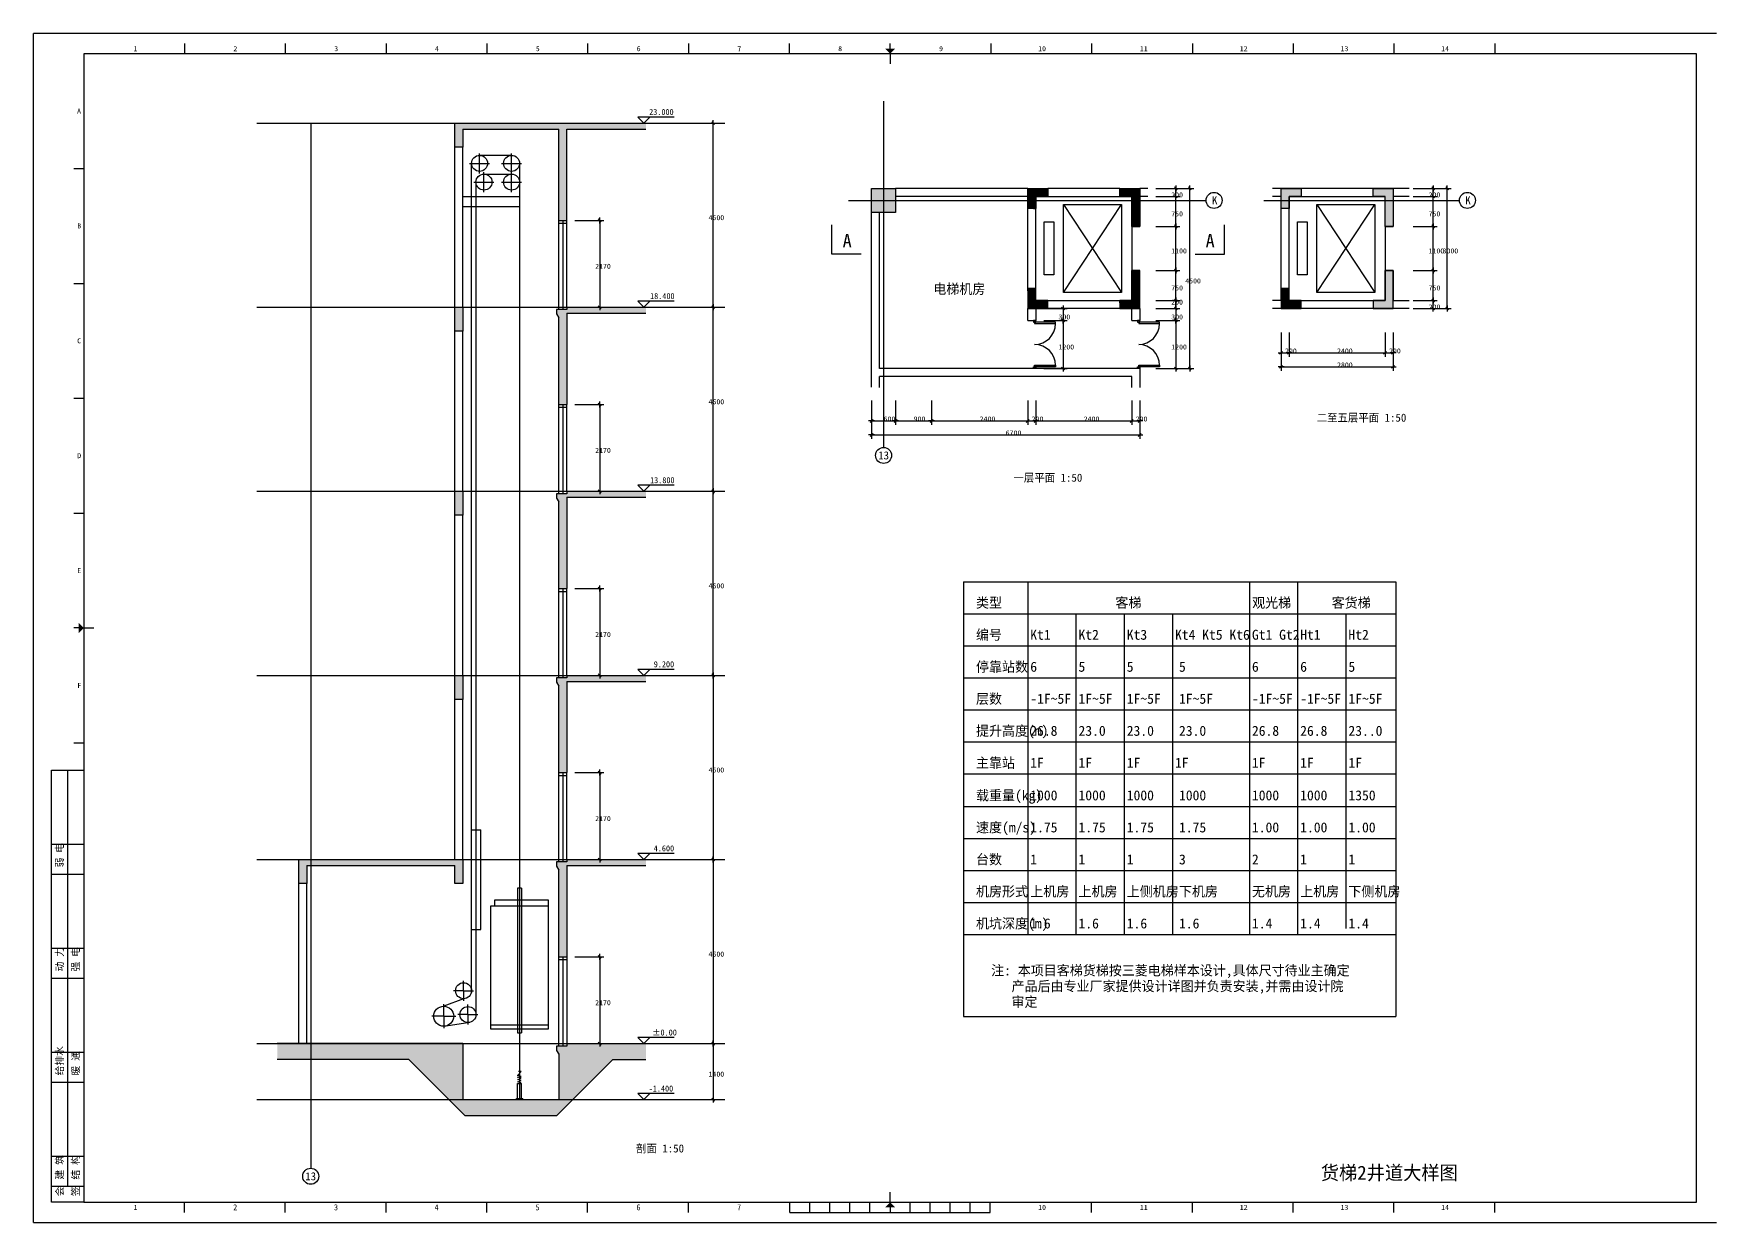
# Model space of a CAD drawing. Header units: metres. Extents: x -9708 to 96928, y -33454 to 8596.
# Drawn here: x 54878 to 96928, y -26790 to 2910 of the extents above; entities that cross this region are included whole.
import ezdxf

# ---------------------------------------------------------------- set-up
doc = ezdxf.new("R2010")
doc.units = ezdxf.units.M
for name, color, linetype in [('AXIS', 8, 'Continuous'), ('COL-S', 251, 'Continuous'), ('COLUMN', 1, 'Continuous'), ('D-TEXT', 3, 'Continuous'), ('DIM', 3, 'Continuous'), ('JG', 1, 'Continuous'), ('LINE', 3, 'Continuous'), ('STAIR', 6, 'Continuous'), ('TEXT', 7, 'Continuous'), ('TK', 9, 'Continuous'), ('WALL', 2, 'Continuous')]:
    doc.layers.add(name, color=color, linetype=linetype)

# ---------------------------------------------------------------- blocks, each defined once
blk = doc.blocks.new('_DIMX')
blk.add_line((-150, 0), (150, 0))
blk.add_lwpolyline([(-70, -70), (70, 70)])

msp = doc.modelspace()

# ---------------------------------------------------------------- hatches: boundary and pattern name
at = {"layer": 'COL-S'}
h = msp.add_hatch(dxfattribs=at)
h.set_pattern_fill('SOLID')
h.paths.add_polyline_path([(68200.47, 525.93), (70178.2, 525.93), (70178.2, 675.93), (68200.47, 675.93), (65600.47, 675.93), (65400.47, 675.93), (65400.47, 75.93), (65600.47, 75.93), (65600.47, 525.93), (68000.47, 525.93), (68000.47, -1754.07), (68200.47, -1754.07)])
h = msp.add_hatch(dxfattribs=at)
h.set_pattern_fill('SOLID')
h.paths.add_polyline_path([(80218.16, -955.24), (79718.16, -955.24), (79718.16, -1255.24), (79918.16, -1255.24), (79918.16, -1155.24), (80218.16, -1155.24)])
h.paths.add_polyline_path([(79918.16, -1255.24), (79718.16, -1255.24), (79718.16, -1455.24), (79918.16, -1455.24)])
h = msp.add_hatch(dxfattribs=at)
h.set_pattern_fill('SOLID')
h.paths.add_polyline_path([(82518.16, -955.24), (82018.16, -955.24), (82018.16, -1155.24), (82318.16, -1155.24), (82318.16, -1255.24), (82518.16, -1255.24)])
h.paths.add_polyline_path([(82518.16, -1255.24), (82318.16, -1255.24), (82318.16, -1905.24), (82518.16, -1905.24)])
h = msp.add_hatch(dxfattribs=at)
h.set_pattern_fill('SOLID')
h.paths.add_polyline_path([(88848.92, -1255.24), (88848.92, -955.24), (88348.92, -955.24), (88348.92, -1155.24), (88648.92, -1155.24), (88648.92, -1255.24)])
h.paths.add_polyline_path([(88848.92, -1255.24), (88648.92, -1255.24), (88648.92, -1905.24), (88848.92, -1905.24)])
h.paths.add_polyline_path([(86548.92, -1155.24), (86548.92, -955.24), (86048.92, -955.24), (86048.92, -1255.24), (86248.92, -1255.24), (86248.92, -1155.24)])
h.paths.add_polyline_path([(86048.92, -1455.24), (86248.92, -1455.24), (86248.92, -1255.24), (86048.92, -1255.24)])
h.paths.add_polyline_path([(88648.92, -3755.24), (88348.92, -3755.24), (88348.92, -3955.24), (88848.92, -3955.24), (88848.92, -3005.24), (88648.92, -3005.24)])
h = msp.add_hatch(dxfattribs=at)
h.set_pattern_fill('SOLID')
h.paths.add_polyline_path([(82318.16, -3755.24), (82018.16, -3755.24), (82018.16, -3955.24), (82518.16, -3955.24), (82518.16, -3005.24), (82318.16, -3005.24)])
h = msp.add_hatch(dxfattribs=at)
h.set_pattern_fill('SOLID')
h.paths.add_polyline_path([(80218.16, -3955.24), (80218.16, -3755.24), (79918.16, -3755.24), (79918.16, -3455.24), (79718.16, -3455.24), (79718.16, -3955.24)])
h = msp.add_hatch(dxfattribs=at)
h.set_pattern_fill('SOLID')
h.paths.add_polyline_path([(86048.92, -3455.24), (86048.92, -3955.24), (86548.92, -3955.24), (86548.92, -3755.24), (86248.92, -3755.24), (86248.92, -3455.24)])
h = msp.add_hatch(dxfattribs=at)
h.set_pattern_fill('SOLID')
h.paths.add_polyline_path([(68200.47, -8674.07), (70178.2, -8674.07), (70178.2, -8524.07), (68200.47, -8524.07), (68200.47, -8584.07), (67945.47, -8584.07), (67945.47, -8694.07), (68000.47, -8789.33), (68000.47, -10954.07), (68200.47, -10954.07)])
h.paths.add_polyline_path([(65600.47, -8524.07), (65400.47, -8524.07), (65400.47, -9124.07), (65600.47, -9124.07)])
h.paths.add_polyline_path([(68200.47, -4074.07), (70178.2, -4074.07), (70178.2, -3924.07), (68200.47, -3924.07), (68200.47, -3984.07), (67945.47, -3984.07), (67945.47, -4094.07), (68000.47, -4189.33), (68000.47, -6354.07), (68200.47, -6354.07)])
h.paths.add_polyline_path([(65600.47, -3924.07), (65400.47, -3924.07), (65400.47, -4524.07), (65600.47, -4524.07)])
h = msp.add_hatch(dxfattribs=at)
h.set_pattern_fill('SOLID')
h.paths.add_polyline_path([(68200.47, -13274.07), (68331.02, -13274.07), (68331.02, -13124.07), (68200.47, -13124.07), (68200.47, -13184.07), (67945.47, -13184.07), (67945.47, -13294.07), (68000.47, -13389.33), (68000.47, -15554.07), (68200.47, -15554.07)])
h.paths.add_polyline_path([(70178.2, -13124.07), (68331.02, -13124.07), (68331.02, -13274.07), (70178.2, -13274.07)])
h.paths.add_polyline_path([(65600.47, -13124.07), (65400.47, -13124.07), (65400.47, -13724.07), (65600.47, -13724.07)])
h = msp.add_hatch(dxfattribs=at)
h.set_pattern_fill('SOLID')
h.paths.add_polyline_path([(68200.47, -17874.07), (70178.2, -17874.07), (70178.2, -17724.07), (68200.47, -17724.07), (68200.47, -17784.07), (67945.47, -17784.07), (67945.47, -17894.07), (68000.47, -17989.33), (68000.47, -20154.07), (68200.47, -20154.07), (68200.47, -19601.99)])
h.paths.add_polyline_path([(65600.47, -17724.07), (65400.47, -17724.07), (61700.47, -17724.07), (61500.47, -17724.07), (61500.47, -18324.07), (61700.47, -18324.07), (61700.47, -17874.07), (65400.47, -17874.07), (65400.47, -18324.07), (65600.47, -18324.07)])
h = msp.add_hatch(dxfattribs=at)
h.set_pattern_fill('SOLID')
h.paths.add_polyline_path([(69350.47, -22724.07), (70178.2, -22724.07), (70178.2, -22324.07), (68200.47, -22324.07), (68200.47, -22384.07), (67945.47, -22384.07), (67945.47, -22494.07), (68000.47, -22589.33), (68000.47, -23724.07), (65600.47, -23724.07), (65600.47, -22324.07), (60966.26, -22324.07), (60966.26, -22724.07), (64250.47, -22724.07), (65650.47, -24124.07), (67950.47, -24124.07)])

# ---------------------------------------------------------------- linework, layer by layer
for p, q in [((80118.16, -3955.24), (80701.26, -3955.24)), ((80601.26, -3954.74), (80601.26, -3954.24)), ((80601.26, -3955.24), (80601.26, -4255.24)), ((80118.16, -4255.24), (80701.26, -4255.24)), ((80601.26, -4255.74), (80601.26, -5454.74)), ((80601.26, -4255.74), (80601.26, -4256.24)), ((80120.16, -5455.24), (80701.26, -5455.24))]:
    msp.add_line(p, q)
for points in [[(79866.16, -4255.24), (79866.16, -4295.24), (79918.16, -4295.24), (79918.16, -4255.24)], [(79892.16, -4295.24), (79892.16, -4335.24), (80412.16, -4335.24), (80412.16, -4295.24)], [(82466.16, -4255.24), (82466.16, -4295.24), (82518.16, -4295.24), (82518.16, -4255.24)], [(82492.16, -4295.24), (82492.16, -4335.24), (83012.16, -4335.24), (83012.16, -4295.24)], [(79866.16, -5455.24), (79866.16, -5415.24), (79918.16, -5415.24), (79918.16, -5455.24)], [(79892.16, -5415.24), (79892.16, -5375.24), (80412.16, -5375.24), (80412.16, -5415.24)], [(82466.16, -5455.24), (82466.16, -5415.24), (82518.16, -5415.24), (82518.16, -5455.24)], [(82492.16, -5415.24), (82492.16, -5375.24), (83012.16, -5375.24), (83012.16, -5415.24)]]:
    msp.add_lwpolyline(points, close=True)
for centre, start, end in [((79892.16, -4335.24), 270, 0), ((82492.16, -4335.24), 270, 0), ((79892.16, -5375.24), 360, 90), ((82492.16, -5375.24), 360, 90)]:
    msp.add_arc(centre, 520, start, end)
at = {"layer": 'AXIS'}
for p, q in [((76118.16, 1225.62), (76118.16, -7426.62)), ((60455.63, 675.93), (72152.98, 675.93)), ((61800.47, 675.93), (61800.47, -25439.33)), ((75243.38, -1255.24), (84175.3, -1255.24)), ((85615.39, -1255.24), (90506.05, -1255.24)), ((60455.63, -3924.07), (72152.98, -3924.07)), ((60455.63, -8524.07), (72152.98, -8524.07)), ((60455.63, -13124.07), (72152.98, -13124.07)), ((60455.63, -17724.07), (72152.98, -17724.07)), ((60455.63, -22324.07), (72152.98, -22324.07)), ((60455.63, -23724.07), (72152.98, -23724.07))]:
    msp.add_line(p, q, dxfattribs=at)
at = {"layer": 'COL-S'}
msp.add_solid([(75818.16, -955.24), (76418.16, -955.24), (75818.16, -1555.24), (76418.16, -1555.24)], dxfattribs=at)
at = {"layer": 'COLUMN'}
for p, q in [((75818.16, -955.24), (76418.16, -955.24)), ((75818.16, -1555.24), (75818.16, -955.24)), ((76418.16, -955.24), (76418.16, -1555.24)), ((76418.16, -1555.24), (75818.16, -1555.24))]:
    msp.add_line(p, q, dxfattribs=at)
at = {"layer": 'D-TEXT'}
for centre in [(84375.3, -1255.24), (90706.05, -1255.24), (76118.16, -7626.62), (61800.47, -25639.33)]:
    msp.add_circle(centre, 200, dxfattribs=at)
at = {"layer": 'DIM'}
for p, q in [((71529.95, 675.93), (71956.28, 675.93)), ((71856.28, -3923.57), (71856.28, 675.43)), ((82918.16, -955.24), (83868.16, -955.24)), ((82918.16, -955.24), (83518.16, -955.24)), ((82918.16, -1155.24), (83518.16, -1155.24)), ((82918.16, -1155.24), (83518.16, -1155.24)), ((83418.16, -954.74), (83418.16, -954.24)), ((83418.16, -1155.24), (83418.16, -955.24)), ((83418.16, -1155.74), (83418.16, -1156.24)), ((83418.16, -1904.74), (83418.16, -1155.74)), ((83768.16, -5454.74), (83768.16, -955.74)), ((89348.92, -955.24), (90298.92, -955.24)), ((89348.92, -955.24), (89948.92, -955.24)), ((89348.92, -1155.24), (89948.92, -1155.24)), ((89348.92, -1155.24), (89948.92, -1155.24)), ((89848.92, -954.74), (89848.92, -954.24)), ((89848.92, -1155.24), (89848.92, -955.24)), ((89848.92, -1155.74), (89848.92, -1156.24)), ((89848.92, -1904.74), (89848.92, -1155.74)), ((90198.92, -3954.74), (90198.92, -955.74)), ((68400.47, -1754.07), (69122.23, -1754.07)), ((69022.23, -1754.57), (69022.23, -3923.57)), ((82918.16, -1905.24), (83518.16, -1905.24)), ((82918.16, -1905.24), (83518.16, -1905.24)), ((83418.16, -3004.74), (83418.16, -1905.74)), ((89348.92, -1905.24), (89948.92, -1905.24)), ((89348.92, -1905.24), (89948.92, -1905.24)), ((89848.92, -3004.74), (89848.92, -1905.74)), ((82918.16, -3005.24), (83518.16, -3005.24)), ((82918.16, -3005.24), (83518.16, -3005.24)), ((83418.16, -3754.74), (83418.16, -3005.74)), ((89348.92, -3005.24), (89948.92, -3005.24)), ((89348.92, -3005.24), (89948.92, -3005.24)), ((89848.92, -3754.74), (89848.92, -3005.74)), ((82918.16, -3755.24), (83518.16, -3755.24)), ((82918.16, -3755.24), (83518.16, -3755.24)), ((83418.16, -3954.74), (83418.16, -3755.74)), ((89348.92, -3755.24), (89948.92, -3755.24)), ((89348.92, -3755.24), (89948.92, -3755.24)), ((89848.92, -3754.74), (89848.92, -3754.24)), ((89848.92, -3955.24), (89848.92, -3755.24)), ((68400.47, -3924.07), (69122.23, -3924.07)), ((71529.95, -3924.07), (71956.28, -3924.07)), ((71529.95, -3924.07), (71956.28, -3924.07)), ((71856.28, -8523.57), (71856.28, -3924.57)), ((82918.16, -3955.24), (83518.16, -3955.24)), ((82918.16, -3955.24), (83518.16, -3955.24)), ((83418.16, -3954.74), (83418.16, -3954.24)), ((83418.16, -3955.24), (83418.16, -4255.24)), ((89348.92, -3955.24), (90298.92, -3955.24)), ((89348.92, -3955.24), (89948.92, -3955.24)), ((89848.92, -3955.74), (89848.92, -3956.24)), ((82918.16, -4255.24), (83518.16, -4255.24)), ((82918.16, -4255.24), (83518.16, -4255.24)), ((83418.16, -4255.74), (83418.16, -5454.74)), ((83418.16, -4255.74), (83418.16, -4256.24)), ((86048.92, -4555.24), (86048.92, -5516.22)), ((86048.92, -4555.24), (86048.92, -5166.22)), ((86248.92, -4555.24), (86248.92, -5166.22)), ((86248.92, -4555.24), (86248.92, -5166.22)), ((88648.92, -4555.24), (88648.92, -5166.22)), ((88648.92, -4555.24), (88648.92, -5166.22)), ((88848.92, -4555.24), (88848.92, -5516.22)), ((88848.92, -4555.24), (88848.92, -5166.22)), ((82918.16, -5455.24), (83868.16, -5455.24)), ((82918.16, -5455.24), (83518.16, -5455.24)), ((86048.42, -5066.22), (86047.92, -5066.22)), ((86048.92, -5066.22), (86248.92, -5066.22)), ((86049.42, -5416.22), (88848.42, -5416.22)), ((86249.42, -5066.22), (88648.42, -5066.22)), ((86249.42, -5066.22), (86249.92, -5066.22)), ((88648.42, -5066.22), (88647.92, -5066.22)), ((88648.92, -5066.22), (88848.92, -5066.22)), ((88849.42, -5066.22), (88849.92, -5066.22)), ((75818.16, -6255.24), (75818.16, -7216.22)), ((75818.16, -6255.24), (75818.16, -6866.22)), ((76418.16, -6255.24), (76418.16, -6866.22)), ((76418.16, -6255.24), (76418.16, -6866.22)), ((77318.16, -6255.24), (77318.16, -6866.22)), ((77318.16, -6255.24), (77318.16, -6866.22)), ((79718.16, -6255.24), (79718.16, -6866.22)), ((79718.16, -6255.24), (79718.16, -6866.22)), ((79918.16, -6255.24), (79918.16, -6866.22)), ((79918.16, -6255.24), (79918.16, -6866.22)), ((82318.16, -6255.24), (82318.16, -6866.22)), ((82318.16, -6255.24), (82318.16, -6866.22)), ((82518.16, -6255.24), (82518.16, -7216.22)), ((82518.16, -6255.24), (82518.16, -6866.22)), ((68400.47, -6354.07), (69122.23, -6354.07)), ((69022.23, -6354.57), (69022.23, -8523.57)), ((75818.66, -6766.22), (76417.66, -6766.22)), ((75818.66, -7116.22), (82517.66, -7116.22)), ((76418.66, -6766.22), (77317.66, -6766.22)), ((77318.66, -6766.22), (79717.66, -6766.22)), ((79717.66, -6766.22), (79717.16, -6766.22)), ((79718.16, -6766.22), (79918.16, -6766.22)), ((79918.66, -6766.22), (82317.66, -6766.22)), ((79918.66, -6766.22), (79919.16, -6766.22)), ((82317.66, -6766.22), (82317.16, -6766.22)), ((82318.16, -6766.22), (82518.16, -6766.22)), ((82518.66, -6766.22), (82519.16, -6766.22)), ((68400.47, -8524.07), (69122.23, -8524.07)), ((71529.95, -8524.07), (71956.28, -8524.07)), ((71529.95, -8524.07), (71956.28, -8524.07)), ((71856.28, -13123.57), (71856.28, -8524.57)), ((68400.47, -10954.07), (69122.23, -10954.07)), ((69022.23, -10954.57), (69022.23, -13123.57)), ((68400.47, -13124.07), (69122.23, -13124.07)), ((71529.95, -13124.07), (71956.28, -13124.07)), ((71529.95, -13124.07), (71956.28, -13124.07)), ((71856.28, -13124.57), (71856.28, -17723.57)), ((68400.47, -15554.07), (69122.23, -15554.07)), ((69022.23, -15554.57), (69022.23, -17723.57)), ((68400.47, -17724.07), (69122.23, -17724.07)), ((71529.95, -17724.07), (71956.28, -17724.07)), ((71529.95, -17724.07), (71956.28, -17724.07)), ((71856.28, -17724.57), (71856.28, -22323.57)), ((68400.47, -20154.07), (69122.23, -20154.07)), ((69022.23, -20154.57), (69022.23, -22323.57)), ((68400.47, -22324.07), (69122.23, -22324.07)), ((71529.95, -22324.07), (71956.28, -22324.07)), ((71529.95, -22324.07), (71956.28, -22324.07)), ((71856.28, -22324.57), (71856.28, -23723.57)), ((71529.95, -23724.07), (71956.28, -23724.07))]:
    msp.add_line(p, q, dxfattribs=at)
at = {"layer": 'JG'}
for p, q in [((65400.47, 675.93), (65600.47, 675.93)), ((65400.47, 75.93), (65400.47, 675.93)), ((65600.47, 675.93), (68200.47, 675.93)), ((65600.47, 525.93), (65600.47, 75.93)), ((65600.47, 525.93), (68000.47, 525.93)), ((68000.47, -1754.07), (68000.47, 525.93)), ((68200.47, 675.93), (70178.2, 675.93)), ((68200.47, -1754.07), (68200.47, 525.93)), ((68200.47, 525.93), (70178.2, 525.93)), ((65600.47, 75.93), (65400.47, 75.93)), ((79718.16, -1455.24), (79718.16, -955.24)), ((79718.16, -955.24), (80218.16, -955.24)), ((80218.16, -1155.24), (79918.16, -1155.24)), ((79918.16, -1155.24), (79918.16, -1455.24)), ((80218.16, -955.24), (80218.16, -1155.24)), ((82018.16, -1155.24), (82018.16, -955.24)), ((82018.16, -955.24), (82518.16, -955.24)), ((82318.16, -1155.24), (82018.16, -1155.24)), ((82318.16, -1905.24), (82318.16, -1155.24)), ((82518.16, -955.24), (82518.16, -1905.24)), ((86048.92, -1455.24), (86048.92, -955.24)), ((86048.92, -955.24), (86548.92, -955.24)), ((86548.92, -1155.24), (86248.92, -1155.24)), ((86248.92, -1155.24), (86248.92, -1455.24)), ((86548.92, -955.24), (86548.92, -1155.24)), ((88348.92, -1155.24), (88348.92, -955.24)), ((88348.92, -955.24), (88848.92, -955.24)), ((88648.92, -1155.24), (88348.92, -1155.24)), ((88648.92, -1905.24), (88648.92, -1155.24)), ((88848.92, -955.24), (88848.92, -1905.24)), ((79918.16, -1455.24), (79718.16, -1455.24)), ((86248.92, -1455.24), (86048.92, -1455.24)), ((68000.47, -1754.07), (68200.47, -1754.07)), ((82518.16, -1905.24), (82318.16, -1905.24)), ((88848.92, -1905.24), (88648.92, -1905.24)), ((82518.16, -3005.24), (82318.16, -3005.24)), ((82318.16, -3005.24), (82318.16, -3755.24)), ((82518.16, -3955.24), (82518.16, -3005.24)), ((88848.92, -3005.24), (88648.92, -3005.24)), ((88648.92, -3005.24), (88648.92, -3755.24)), ((88848.92, -3955.24), (88848.92, -3005.24)), ((79918.16, -3455.24), (79718.16, -3455.24)), ((79718.16, -3455.24), (79718.16, -3955.24)), ((79918.16, -3755.24), (79918.16, -3455.24)), ((80218.16, -3755.24), (79918.16, -3755.24)), ((80218.16, -3955.24), (80218.16, -3755.24)), ((82018.16, -3755.24), (82018.16, -3955.24)), ((82318.16, -3755.24), (82018.16, -3755.24)), ((86248.92, -3455.24), (86048.92, -3455.24)), ((86048.92, -3455.24), (86048.92, -3955.24)), ((86248.92, -3755.24), (86248.92, -3455.24)), ((86548.92, -3755.24), (86248.92, -3755.24)), ((86548.92, -3955.24), (86548.92, -3755.24)), ((88348.92, -3755.24), (88348.92, -3955.24)), ((88648.92, -3755.24), (88348.92, -3755.24)), ((65400.47, -3924.07), (65600.47, -3924.07)), ((65400.47, -4524.07), (65400.47, -3924.07)), ((65600.47, -3924.07), (65600.47, -4524.07)), ((68200.47, -3984.07), (67945.47, -3984.07)), ((67945.47, -3984.07), (67945.47, -4094.07)), ((67945.47, -4094.07), (68000.47, -4189.33)), ((68000.47, -6354.07), (68000.47, -4189.33)), ((68000.47, -6354.07), (68000.47, -4189.33)), ((68200.47, -3924.07), (70178.2, -3924.07)), ((68200.47, -3924.07), (68200.47, -3984.07)), ((68200.47, -4074.07), (70178.2, -4074.07)), ((68200.47, -4074.07), (68200.47, -6354.07)), ((79718.16, -3955.24), (80218.16, -3955.24)), ((82018.16, -3955.24), (82518.16, -3955.24)), ((86048.92, -3955.24), (86548.92, -3955.24)), ((88348.92, -3955.24), (88848.92, -3955.24)), ((65600.47, -4524.07), (65400.47, -4524.07)), ((68000.47, -6354.07), (68200.47, -6354.07)), ((65400.47, -8524.07), (65600.47, -8524.07)), ((65400.47, -9124.07), (65400.47, -8524.07)), ((65600.47, -8524.07), (65600.47, -9124.07)), ((68200.47, -8584.07), (67945.47, -8584.07)), ((67945.47, -8584.07), (67945.47, -8694.07)), ((67945.47, -8694.07), (68000.47, -8789.33)), ((68000.47, -10954.07), (68000.47, -8789.33)), ((68000.47, -10954.07), (68000.47, -8789.33)), ((68200.47, -8524.07), (70178.2, -8524.07)), ((68200.47, -8524.07), (68200.47, -8584.07)), ((68200.47, -8674.07), (70178.2, -8674.07)), ((68200.47, -8674.07), (68200.47, -10954.07)), ((65600.47, -9124.07), (65400.47, -9124.07)), ((68000.47, -10954.07), (68200.47, -10954.07)), ((65400.47, -13124.07), (65600.47, -13124.07)), ((65400.47, -13724.07), (65400.47, -13124.07)), ((65600.47, -13124.07), (65600.47, -13724.07)), ((68200.47, -13184.07), (67945.47, -13184.07)), ((67945.47, -13184.07), (67945.47, -13294.07)), ((67945.47, -13294.07), (68000.47, -13389.33)), ((68000.47, -15554.07), (68000.47, -13389.33)), ((68000.47, -15554.07), (68000.47, -13389.33)), ((68200.47, -13124.07), (70178.2, -13124.07)), ((68200.47, -13124.07), (68200.47, -13184.07)), ((68200.47, -13274.07), (70178.2, -13274.07)), ((68200.47, -13274.07), (68200.47, -15554.07)), ((65600.47, -13724.07), (65400.47, -13724.07)), ((68000.47, -15554.07), (68200.47, -15554.07)), ((61500.47, -17724.07), (61700.47, -17724.07)), ((61500.47, -18324.07), (61500.47, -17724.07)), ((61700.47, -17724.07), (65400.47, -17724.07)), ((61700.47, -17874.07), (61700.47, -18324.07)), ((61700.47, -17874.07), (65400.47, -17874.07)), ((65400.47, -17724.07), (65600.47, -17724.07)), ((65400.47, -18324.07), (65400.47, -17874.07)), ((65600.47, -17724.07), (65600.47, -18324.07)), ((68200.47, -17784.07), (67945.47, -17784.07)), ((67945.47, -17784.07), (67945.47, -17894.07)), ((67945.47, -17894.07), (68000.47, -17989.33)), ((68000.47, -20154.07), (68000.47, -17989.33)), ((68000.47, -20154.07), (68000.47, -17989.33)), ((68200.47, -17724.07), (70178.2, -17724.07)), ((68200.47, -17724.07), (68200.47, -17784.07)), ((68200.47, -17874.07), (70178.2, -17874.07)), ((68200.47, -17874.07), (68200.47, -20154.07)), ((61700.47, -18324.07), (61500.47, -18324.07)), ((65600.47, -18324.07), (65400.47, -18324.07)), ((68000.47, -20154.07), (68200.47, -20154.07)), ((65600.47, -22324.07), (60966.26, -22324.07)), ((65600.47, -22324.07), (65600.47, -23724.07)), ((68200.47, -22384.07), (67945.47, -22384.07)), ((67945.47, -22384.07), (67945.47, -22494.07)), ((67945.47, -22494.07), (68000.47, -22589.33)), ((68000.47, -22589.33), (68000.47, -23724.07)), ((68200.47, -22324.07), (68200.47, -22384.07)), ((68200.47, -22324.07), (70178.2, -22324.07)), ((64250.47, -22724.07), (60966.26, -22724.07)), ((65650.47, -24124.07), (64250.47, -22724.07)), ((67950.47, -24124.07), (69350.47, -22724.07)), ((69350.47, -22724.07), (70178.2, -22724.07)), ((65600.47, -23724.07), (68000.47, -23724.07)), ((65650.47, -24124.07), (67950.47, -24124.07))]:
    msp.add_line(p, q, dxfattribs=at)
at = {"layer": 'LINE'}
for p, q in [((65772.17, -329.88), (66022.17, -329.88)), ((65810.47, -329.88), (65810.47, -21064.5)), ((66022.17, -329.88), (66022.17, -79.88)), ((66820.47, -129.88), (66022.17, -129.88)), ((66022.17, -329.88), (66272.17, -329.88)), ((66022.17, -579.88), (66022.17, -329.88)), ((66570.47, -329.88), (66820.47, -329.88)), ((66820.47, -329.88), (66820.47, -79.88)), ((66820.47, -329.88), (67070.47, -329.88)), ((66820.47, -579.88), (66820.47, -329.88)), ((67020.47, -329.88), (67020.47, -23724.07)), ((65881.47, -798.32), (66131.47, -798.32)), ((65931.47, -798.32), (65931.47, -21599.64)), ((66131.47, -798.32), (66131.47, -548.32)), ((66131.47, -598.32), (66820.47, -598.32)), ((66131.47, -798.32), (66381.47, -798.32)), ((66131.47, -1048.32), (66131.47, -798.32)), ((66570.47, -798.32), (66820.47, -798.32)), ((66820.47, -798.32), (66820.47, -548.32)), ((66820.47, -798.32), (67070.47, -798.32)), ((66820.47, -1048.32), (66820.47, -798.32)), ((65601.47, -1156.85), (67020.47, -1156.85)), ((65601.47, -1406.85), (67020.47, -1406.85)), ((68000.47, -1824.07), (68200.47, -1824.07)), ((68100.47, -1754.07), (68100.47, -3984.07)), ((68000.47, -6424.07), (68200.47, -6424.07)), ((68100.47, -6354.07), (68100.47, -8584.07)), ((78113.36, -10783.07), (88920.51, -10783.07)), ((78113.36, -10783.07), (78113.36, -21642.88)), ((79718.91, -10783.07), (79718.91, -19596.43)), ((85258.58, -10783.07), (85258.58, -19596.43)), ((86464.14, -10783.07), (86464.14, -19596.43)), ((88920.51, -10783.07), (88920.51, -21642.88)), ((68000.47, -11024.07), (68200.47, -11024.07)), ((68100.47, -10954.07), (68100.47, -13184.07)), ((78113.36, -11583.07), (88920.51, -11583.07)), ((80924.47, -11583.07), (80924.47, -19596.43)), ((82130.03, -11587.21), (82130.03, -19596.43)), ((83335.58, -11583.07), (83335.58, -19596.43)), ((87669.7, -11583.07), (87669.7, -17983.07)), ((78113.36, -12383.07), (88920.51, -12383.07)), ((78113.36, -13183.07), (88920.51, -13183.07)), ((78113.36, -13983.07), (88920.51, -13983.07)), ((78113.36, -14783.07), (88920.51, -14783.07)), ((68100.47, -15554.07), (68100.47, -17784.07)), ((68000.47, -15624.07), (68200.47, -15624.07)), ((78113.36, -15583.07), (88920.51, -15583.07)), ((78113.36, -16396.43), (88920.51, -16396.43)), ((87669.7, -16246.43), (87669.7, -19446.43)), ((65810.47, -16983.73), (65810.47, -19473.81)), ((65810.47, -16983.73), (66052.47, -16983.73)), ((66052.47, -19473.81), (66052.47, -16983.73)), ((78113.36, -17196.43), (88920.51, -17196.43)), ((78113.36, -17996.43), (88920.51, -17996.43)), ((66970.47, -18436.18), (66970.47, -22056.18)), ((67070.47, -18436.18), (66970.47, -18436.18)), ((67070.47, -18436.18), (67070.47, -22056.18)), ((67746.47, -18886.18), (66294.47, -18886.18)), ((66294.47, -18886.18), (66294.47, -21956.18)), ((67746.47, -18736.18), (66394.47, -18736.18)), ((66394.47, -18736.18), (66394.47, -18886.18)), ((67746.47, -21956.18), (67746.47, -18736.18)), ((78113.36, -18796.43), (88920.51, -18796.43)), ((65810.47, -19473.81), (66052.47, -19473.81)), ((68000.47, -22324.07), (68000.47, -19601.99)), ((78113.36, -19596.43), (88920.51, -19596.43)), ((68100.47, -20154.07), (68100.47, -22384.07)), ((68000.47, -20224.07), (68200.47, -20224.07)), ((65620.54, -21001.82), (65370.54, -21001.82)), ((65620.54, -21001.82), (65620.54, -20751.82)), ((65620.54, -21001.82), (65620.54, -21251.82)), ((65620.54, -21001.82), (65870.54, -21001.82)), ((65620.54, -21201.82), (65124.4, -21389.67)), ((65124.4, -21639.67), (65124.4, -21339.67)), ((65731.47, -21599.64), (65731.47, -21349.64)), ((65124.4, -21639.67), (64824.4, -21639.67)), ((65124.4, -21639.67), (65424.4, -21639.67)), ((65124.4, -21639.67), (65124.4, -21939.67)), ((65124.4, -21889.67), (65731.47, -21799.64)), ((65731.47, -21599.64), (65481.47, -21599.64)), ((65731.47, -21599.64), (65731.47, -21849.64)), ((65731.47, -21599.64), (65981.47, -21599.64)), ((66294.47, -21856.18), (67746.47, -21856.18)), ((78113.36, -21642.88), (88920.51, -21642.88)), ((66294.47, -21956.18), (67746.47, -21956.18)), ((66970.47, -22056.18), (67070.47, -22056.18)), ((66971.3, -23124.76), (67063.9, -23021.2)), ((67059.75, -23144.09), (66971.3, -23124.76)), ((67063.9, -23021.2), (66997.56, -23017.06)), ((66967.15, -23166.18), (67059.75, -23144.09)), ((67056.99, -23191.04), (66967.15, -23166.18)), ((66970.47, -23724.07), (66970.47, -23324.07)), ((66970.47, -23324.07), (67070.47, -23324.07)), ((66974.06, -23224.18), (67056.99, -23191.04)), ((67061.14, -23249.03), (66974.06, -23224.18)), ((66975.45, -23280.79), (67061.14, -23249.03)), ((67062.52, -23300.12), (66975.45, -23280.79)), ((67020.47, -23324.07), (67062.52, -23300.12)), ((67070.47, -23724.07), (67070.47, -23324.07)), ((66940.47, -23724.07), (66940.47, -23694.07)), ((66940.47, -23694.07), (67100.47, -23694.07)), ((67100.47, -23724.07), (67100.47, -23694.07))]:
    msp.add_line(p, q, dxfattribs=at)
for centre, radius in [((66022.17, -329.88), 200), ((66820.47, -329.88), 200), ((66131.47, -798.32), 200), ((66820.47, -798.32), 200), ((65620.54, -21001.82), 200), ((65124.4, -21639.67), 250), ((65731.47, -21599.64), 200)]:
    msp.add_circle(centre, radius, dxfattribs=at)
at = {"layer": 'STAIR'}
for p, q in [((80612.16, -3555.24), (80612.16, -1355.24)), ((80612.16, -1355.24), (82064.16, -1355.24)), ((80612.16, -3555.24), (82064.16, -1355.24)), ((80612.16, -1355.24), (82064.16, -3555.24)), ((82064.16, -1355.24), (82064.16, -3555.24)), ((86942.92, -3555.24), (86942.92, -1355.24)), ((86942.92, -1355.24), (88394.92, -1355.24)), ((86942.92, -3555.24), (88394.92, -1355.24)), ((86942.92, -1355.24), (88394.92, -3555.24)), ((88394.92, -1355.24), (88394.92, -3555.24)), ((80128.16, -3115.24), (80128.16, -1795.24)), ((80128.16, -1795.24), (80370.16, -1795.24)), ((80370.16, -1795.24), (80370.16, -3115.24)), ((82318.16, -1905.24), (82318.16, -3005.24)), ((86458.92, -3115.24), (86458.92, -1795.24)), ((86458.92, -1795.24), (86700.92, -1795.24)), ((86700.92, -1795.24), (86700.92, -3115.24)), ((88648.92, -1905.24), (88648.92, -3005.24)), ((80370.16, -3115.24), (80128.16, -3115.24)), ((86700.92, -3115.24), (86458.92, -3115.24)), ((82064.16, -3555.24), (80612.16, -3555.24)), ((88394.92, -3555.24), (86942.92, -3555.24))]:
    msp.add_line(p, q, dxfattribs=at)
at = {"layer": 'TEXT'}
for p, q in [((70879.81, 825.63), (69974.31, 825.63)), ((69974.31, 825.63), (70124.01, 675.93)), ((70124.01, 675.93), (70273.71, 825.63)), ((74826.17, -2599.8), (74826.17, -1866.47)), ((84635.78, -2599.8), (84635.78, -1866.47)), ((75559.51, -2599.8), (74826.17, -2599.8)), ((83902.45, -2599.8), (84635.78, -2599.8)), ((70879.81, -3774.37), (69974.31, -3774.37)), ((69974.31, -3774.37), (70124.01, -3924.07)), ((70124.01, -3924.07), (70273.71, -3774.37)), ((70879.81, -8374.37), (69974.31, -8374.37)), ((69974.31, -8374.37), (70124.01, -8524.07)), ((70124.01, -8524.07), (70273.71, -8374.37)), ((70879.81, -12974.37), (69974.31, -12974.37)), ((69974.31, -12974.37), (70124.01, -13124.07)), ((70124.01, -13124.07), (70273.71, -12974.37)), ((70879.81, -17574.37), (69974.31, -17574.37)), ((69974.31, -17574.37), (70124.01, -17724.07)), ((70124.01, -17724.07), (70273.71, -17574.37)), ((70879.81, -22174.37), (69974.31, -22174.37)), ((69974.31, -22174.37), (70124.01, -22324.07)), ((70124.01, -22324.07), (70273.71, -22174.37)), ((70879.81, -23574.37), (69974.31, -23574.37)), ((69974.31, -23574.37), (70124.01, -23724.07)), ((70124.01, -23724.07), (70273.71, -23574.37))]:
    msp.add_line(p, q, dxfattribs=at)
at = {"layer": 'TK'}
for p, q in [((96927.66, 2910.26), (54877.66, 2910.26)), ((54877.66, -26789.74), (54877.66, 2910.26)), ((58646.41, 2660.26), (58646.41, 2410.26)), ((61165.16, 2660.26), (61165.16, 2410.26)), ((63683.91, 2660.26), (63683.91, 2410.26)), ((66202.66, 2660.26), (66202.66, 2410.26)), ((68721.41, 2660.26), (68721.41, 2410.26)), ((71240.16, 2660.26), (71240.16, 2410.26)), ((73758.91, 2660.26), (73758.91, 2410.26)), ((78796.41, 2660.26), (78796.41, 2410.26)), ((81315.16, 2660.26), (81315.16, 2410.26)), ((83833.91, 2660.26), (83833.91, 2410.26)), ((86352.66, 2660.26), (86352.66, 2410.26)), ((88871.41, 2660.26), (88871.41, 2410.26)), ((91390.16, 2660.26), (91390.16, 2410.26)), ((76277.66, 2410.26), (76277.66, 2160.26)), ((55877.66, -459.74), (56127.66, -459.74)), ((55877.66, -3329.74), (56127.66, -3329.74)), ((55877.66, -6199.74), (56127.66, -6199.74)), ((55877.66, -9069.74), (56127.66, -9069.74)), ((56127.66, -11939.74), (56377.66, -11939.74)), ((55877.66, -14809.74), (56127.66, -14809.74)), ((55727.66, -25889.74), (55727.66, -15489.74)), ((55327.66, -17339.74), (56127.66, -17339.74)), ((55327.66, -18089.74), (56127.66, -18089.74)), ((55327.66, -19939.74), (56127.66, -19939.74)), ((55327.66, -20689.74), (56127.66, -20689.74)), ((55327.66, -22539.74), (56127.66, -22539.74)), ((55327.66, -23289.74), (56127.66, -23289.74)), ((55327.66, -25139.74), (56127.66, -25139.74)), ((55327.66, -25889.74), (56127.66, -25889.74)), ((76277.66, -26289.74), (76277.66, -26039.74)), ((58646.41, -26539.74), (58646.41, -26289.74)), ((61165.16, -26539.74), (61165.16, -26289.74)), ((63683.91, -26539.74), (63683.91, -26289.74)), ((66202.66, -26539.74), (66202.66, -26289.74)), ((68721.41, -26539.74), (68721.41, -26289.74)), ((71240.16, -26539.74), (71240.16, -26289.74)), ((73777.66, -26539.74), (73777.66, -26289.74)), ((74277.66, -26539.74), (74277.66, -26289.74)), ((74777.66, -26539.74), (74777.66, -26289.74)), ((75277.66, -26539.74), (75277.66, -26289.74)), ((75777.66, -26539.74), (75777.66, -26289.74)), ((76777.66, -26539.74), (76777.66, -26289.74)), ((77277.66, -26539.74), (77277.66, -26289.74)), ((77777.66, -26539.74), (77777.66, -26289.74)), ((78277.66, -26539.74), (78277.66, -26289.74)), ((78777.66, -26539.74), (78777.66, -26289.74)), ((81315.16, -26539.74), (81315.16, -26289.74)), ((83833.91, -26539.74), (83833.91, -26289.74)), ((86352.66, -26539.74), (86352.66, -26289.74)), ((88871.41, -26539.74), (88871.41, -26289.74)), ((91390.16, -26539.74), (91390.16, -26289.74)), ((54877.66, -26789.74), (96927.66, -26789.74)), ((73777.66, -26539.74), (78777.66, -26539.74))]:
    msp.add_line(p, q, dxfattribs=at)
for points in [[(76277.66, 2535.26), (76277.66, 2660.26)], [(56002.66, -11939.74), (55877.66, -11939.74)], [(56127.66, -26289.74), (55327.66, -26289.74), (55327.66, -15489.74), (56127.66, -15489.74)], [(76277.66, -26414.74), (76277.66, -26539.74)]]:
    msp.add_lwpolyline(points, dxfattribs=at)
msp.add_lwpolyline([(96427.66, 2410.26), (56127.66, 2410.26), (56127.66, -26289.74), (96427.66, -26289.74)], close=True, dxfattribs=at)
for points in [[(76152.66, 2535.26), (76402.66, 2535.26), (76277.66, 2410.26)], [(56002.66, -12064.74), (56002.66, -11814.74), (56127.66, -11939.74)], [(76152.66, -26414.74), (76402.66, -26414.74), (76277.66, -26289.74)]]:
    msp.add_solid(points, dxfattribs=at)
at = {"layer": 'WALL'}
for p, q in [((65400.47, -3924.07), (65400.47, 75.93)), ((65600.47, -3924.07), (65600.47, 75.93)), ((79718.16, -955.24), (76418.16, -955.24)), ((79718.16, -1155.24), (76418.16, -1155.24)), ((79918.16, -1155.24), (82318.16, -1155.24)), ((82018.16, -955.24), (80218.16, -955.24)), ((82318.16, -1905.24), (82318.16, -1155.24)), ((82721.62, -955.24), (82518.16, -955.24)), ((82721.62, -1155.24), (82518.16, -1155.24)), ((82518.16, -1155.24), (82518.16, -1905.24)), ((89251.36, -955.24), (85832.83, -955.24)), ((86048.92, -1155.24), (85832.83, -1155.24)), ((86048.92, -3755.24), (86048.92, -1155.24)), ((86248.92, -1155.24), (88648.92, -1155.24)), ((86248.92, -3755.24), (86248.92, -1155.24)), ((88648.92, -1905.24), (88648.92, -1155.24)), ((89251.36, -1155.24), (88848.92, -1155.24)), ((88848.92, -1155.24), (88848.92, -1905.24)), ((75818.16, -5926.39), (75818.16, -1555.24)), ((76018.16, -5455.24), (76018.16, -1555.24)), ((79718.16, -3455.24), (79718.16, -1455.24)), ((79918.16, -3455.24), (79918.16, -1455.24)), ((68000.47, -3984.07), (68000.47, -1754.07)), ((68200.47, -3924.07), (68200.47, -1754.07)), ((82318.16, -1905.24), (82518.16, -1905.24)), ((88648.92, -1905.24), (88848.92, -1905.24)), ((82318.16, -3755.24), (82318.16, -3005.24)), ((88648.92, -3755.24), (88648.92, -3005.24)), ((88648.92, -3005.24), (88848.92, -3005.24)), ((88848.92, -3005.24), (88848.92, -3755.24)), ((80218.16, -3755.24), (82018.16, -3755.24)), ((86048.92, -3755.24), (85832.83, -3755.24)), ((86248.92, -3755.24), (88648.92, -3755.24)), ((88848.92, -3755.24), (89251.36, -3755.24)), ((79718.16, -4255.24), (79718.16, -3955.24)), ((79918.16, -3955.24), (79918.16, -4255.24)), ((82018.16, -3955.24), (80218.16, -3955.24)), ((82318.16, -4255.24), (82318.16, -3955.24)), ((82518.16, -3955.24), (82518.16, -4255.24)), ((89251.36, -3955.24), (85832.83, -3955.24)), ((65400.47, -8524.07), (65400.47, -4524.07)), ((65600.47, -8524.07), (65600.47, -4524.07)), ((79718.16, -4255.24), (79918.16, -4255.24)), ((82318.16, -4255.24), (82518.16, -4255.24)), ((82518.16, -5455.24), (76018.16, -5455.24)), ((82518.16, -5455.24), (82518.16, -5931.73)), ((76018.16, -5931.73), (76018.16, -5655.24)), ((79918.16, -5655.24), (76018.16, -5655.24)), ((82318.16, -5655.24), (79918.16, -5655.24)), ((82318.16, -5931.73), (82318.16, -5655.24)), ((68000.47, -8584.07), (68000.47, -6354.07)), ((68200.47, -8524.07), (68200.47, -6354.07)), ((65400.47, -13124.07), (65400.47, -9124.07)), ((65600.47, -13124.07), (65600.47, -9124.07)), ((68000.47, -13184.07), (68000.47, -10954.07)), ((68200.47, -13124.07), (68200.47, -10954.07)), ((65400.47, -17724.07), (65400.47, -13724.07)), ((65600.47, -17724.07), (65600.47, -13724.07)), ((68000.47, -17784.07), (68000.47, -15554.07)), ((68200.47, -17724.07), (68200.47, -15554.07)), ((61500.47, -22324.07), (61500.47, -18324.07)), ((61700.47, -22324.07), (61700.47, -18324.07)), ((68000.47, -22384.07), (68000.47, -20154.07)), ((68200.47, -20154.07), (68200.47, -22324.07))]:
    msp.add_line(p, q, dxfattribs=at)

# ---------------------------------------------------------------- block references
at = {"xscale": 0.5, "yscale": 0.5, "zscale": 0.5}
for p, rotation in [((80601.26, -3955.24), 270), ((80601.26, -4255.24), 90), ((80601.26, -4255.24), 90), ((80601.26, -5455.24), 270)]:
    msp.add_blockref('_DIMX', p, dxfattribs=dict(at, rotation=rotation))
at = {"layer": 'DIM', "xscale": 0.5, "yscale": 0.5, "zscale": 0.5}
for p, rotation in [((71856.28, 675.93), 90), ((83418.16, -955.24), 270), ((83418.16, -1155.24), 90), ((83418.16, -1155.24), 90), ((83768.16, -955.24), 90), ((89848.92, -955.24), 270), ((89848.92, -1155.24), 90), ((89848.92, -1155.24), 90), ((90198.92, -955.24), 90), ((69022.23, -1754.07), 90), ((83418.16, -1905.24), 90), ((83418.16, -1905.24), 270), ((89848.92, -1905.24), 90), ((89848.92, -1905.24), 270), ((83418.16, -3005.24), 270), ((83418.16, -3005.24), 90), ((89848.92, -3005.24), 270), ((89848.92, -3005.24), 90), ((83418.16, -3755.24), 270), ((83418.16, -3755.24), 90), ((89848.92, -3755.24), 270), ((89848.92, -3755.24), 270), ((69022.23, -3924.07), 270), ((71856.28, -3924.07), 270), ((71856.28, -3924.07), 90), ((83418.16, -3955.24), 270), ((83418.16, -3955.24), 270), ((83418.16, -4255.24), 90), ((83418.16, -4255.24), 90), ((89848.92, -3955.24), 90), ((90198.92, -3955.24), 270), ((86248.92, -5066.22), 180), ((86248.92, -5066.22), 180), ((88848.92, -5066.22), 180), ((83418.16, -5455.24), 270), ((83768.16, -5455.24), 270), ((86048.92, -5416.22), 180), ((69022.23, -6354.07), 90), ((75818.16, -6766.22), 180), ((75818.16, -7116.22), 180), ((76418.16, -6766.22), 180), ((77318.16, -6766.22), 180), ((79918.16, -6766.22), 180), ((79918.16, -6766.22), 180), ((82518.16, -6766.22), 180), ((69022.23, -8524.07), 270), ((71856.28, -8524.07), 90), ((71856.28, -8524.07), 270), ((69022.23, -10954.07), 90), ((69022.23, -13124.07), 270), ((71856.28, -13124.07), 270), ((71856.28, -13124.07), 90), ((69022.23, -15554.07), 90), ((69022.23, -17724.07), 270), ((71856.28, -17724.07), 90), ((71856.28, -17724.07), 270), ((69022.23, -20154.07), 90), ((69022.23, -22324.07), 270), ((71856.28, -22324.07), 270), ((71856.28, -22324.07), 90), ((71856.28, -23724.07), 270)]:
    msp.add_blockref('_DIMX', p, dxfattribs=dict(at, rotation=rotation))
for p in [(86048.92, -5066.22), (88648.92, -5066.22), (88648.92, -5066.22), (88848.92, -5416.22), (76418.16, -6766.22), (77318.16, -6766.22), (79718.16, -6766.22), (79718.16, -6766.22), (82318.16, -6766.22), (82318.16, -6766.22), (82518.16, -7116.22)]:
    msp.add_blockref('_DIMX', p, dxfattribs=at)

# ---------------------------------------------------------------- texts
at = {"char_height": 125, "attachment_point": 1}
for s, insert in [('\\A1;300', (80488.76, -4105.24)), ('\\A1;1200', (80488.76, -4855.24))]:
    msp.add_mtext(s, dxfattribs=dict(at, insert=insert))
at = {"layer": 'D-TEXT'}
for p in [(84321.97, -1350.41), (90652.72, -1350.41)]:
    msp.add_text('K', height=200, rotation=360, dxfattribs=at).set_placement(p)
for p in [(75981.68, -7726.62), (61663.98, -25739.33)]:
    msp.add_text('13', height=200, dxfattribs=at).set_placement(p)
at = {"layer": 'DIM', "char_height": 125, "attachment_point": 1}
for s, insert in [('\\A1;200', (83305.66, -1055.24)), ('\\A1;200', (89736.42, -1055.24)), ('\\A1;4600', (71743.78, -1624.07)), ('\\A1;750', (83305.66, -1530.24)), ('\\A1;750', (89736.42, -1530.24)), ('\\A1;1100', (83305.66, -2455.24)), ('\\A1;1100', (89736.42, -2455.24)), ('\\A1;3000', (90086.42, -2455.24)), ('\\A1;2170', (68909.73, -2839.07)), ('\\A1;4500', (83655.66, -3205.24)), ('\\A1;200', (83305.66, -3734.44)), ('\\A1;750', (83305.66, -3380.24)), ('\\A1;750', (89736.42, -3380.24)), ('\\A1;300', (83305.66, -4105.24)), ('\\A1;200', (89736.42, -3855.24)), ('\\A1;1200', (83305.66, -4855.24)), ('\\A1;200', (86148.92, -4953.72)), ('\\A1;2400', (87448.92, -4953.72)), ('\\A1;200', (88748.92, -4953.72)), ('\\A1;2800', (87448.92, -5303.72)), ('\\A1;4600', (71743.78, -6224.07)), ('\\A1;600', (76118.16, -6653.72)), ('\\A1;900', (76868.16, -6653.72)), ('\\A1;2400', (78518.16, -6653.72)), ('\\A1;200', (79818.16, -6653.72)), ('\\A1;2400', (81118.16, -6653.72)), ('\\A1;200', (82418.16, -6653.72)), ('\\A1;6700', (79168.16, -7003.72)), ('\\A1;2170', (68909.73, -7439.07)), ('\\A1;4600', (71743.78, -10824.07)), ('\\A1;2170', (68909.73, -12039.07)), ('\\A1;4600', (71743.78, -15424.07)), ('\\A1;2170', (68909.73, -16639.07)), ('\\A1;4600', (71743.78, -20024.07)), ('\\A1;2170', (68909.73, -21239.07)), ('\\A1;1400', (71743.78, -23024.07))]:
    msp.add_mtext(s, dxfattribs=dict(at, insert=insert))
at = {"layer": 'TEXT'}
for s, height, p in [('23.000', 150, (70258.83, 878.88)), ('A', 333.33, (75093.97, -2431.23)), ('A', 333.33, (84164.81, -2431.23)), ('电梯机房', 250, (77359.66, -3592.3)), ('18.400', 150, (70281.68, -3721.12)), ('二至五层平面 1:50', 200, (86940.73, -6784.49)), ('13.800', 150, (70281.68, -8321.12)), ('一层平面 1:50', 200, (79363.35, -8284.49)), ('9.200', 150, (70373.11, -12921.12)), ('4.600', 150, (70373.11, -17521.12)), ('%%p0.00', 150, (70338.83, -22121.12)), ('-1.400', 150, (70247.4, -23521.12)), ('剖面 1:50', 200, (69930.74, -25043.88)), ('货梯2井道大样图', 350, (87042.72, -25725))]:
    msp.add_text(s, height=height, rotation=360, dxfattribs=at).set_placement(p)
for s, p in [('类型', (78426.72, -11433.07)), ('客梯', (81911.37, -11433.07)), ('观光梯', (85327.1, -11433.07)), ('客货梯', (87314.27, -11433.07)), ('编号', (78426.72, -12233.07)), ('Kt1', (79782.32, -12233.07)), ('Kt2', (80987.87, -12233.07)), ('Kt3 ', (82193.43, -12233.07)), ('Kt4 Kt5 Kt6', (83398.98, -12233.07)), ('Gt1 Gt2', (85321.99, -12233.07)), ('Ht1', (86527.54, -12233.07)), ('Ht2', (87733.1, -12233.07)), ('停靠站数', (78426.72, -13033.07)), ('6', (79782.32, -13033.07)), ('5', (80987.87, -13033.07)), ('5', (82193.43, -13033.07)), ('5', (83498.98, -13033.07)), ('6', (85321.99, -13033.07)), ('6', (86527.54, -13033.07)), ('5', (87733.1, -13033.07)), ('层数', (78426.72, -13833.07)), ('-1F~5F', (79782.32, -13833.07)), ('1F~5F', (80987.87, -13833.07)), ('1F~5F', (82193.43, -13833.07)), ('1F~5F', (83498.98, -13833.07)), ('-1F~5F', (85321.99, -13833.07)), ('-1F~5F', (86527.54, -13833.07)), ('1F~5F', (87733.1, -13833.07)), ('提升高度(m)', (78426.72, -14633.07)), ('26.8', (79782.32, -14633.07)), ('23.0', (80987.87, -14633.07)), ('23.0', (82193.43, -14633.07)), ('23.0', (83498.98, -14633.07)), ('26.8', (85321.99, -14633.07)), ('26.8', (86527.54, -14633.07)), ('23..0', (87733.1, -14633.07)), ('主靠站', (78426.72, -15433.07)), ('1F', (79782.32, -15433.07)), ('1F', (80987.87, -15433.07)), ('1F', (82193.43, -15433.07)), ('1F', (83398.98, -15433.07)), ('1F', (85321.99, -15433.07)), ('1F', (86527.54, -15433.07)), ('1F', (87733.1, -15433.07)), ('载重量(kg)', (78426.72, -16246.43)), ('1000', (79782.32, -16246.43)), ('1000', (80987.87, -16246.43)), ('1000', (82193.43, -16246.43)), ('1000', (83498.98, -16246.43)), ('1000', (85321.99, -16246.43)), ('1000', (86527.54, -16246.43)), ('1350', (87733.1, -16246.43)), ('速度(m/s)', (78426.72, -17046.43)), ('1.75', (79782.32, -17046.43)), ('1.75', (80987.87, -17046.43)), ('1.75', (82193.43, -17046.43)), ('1.75', (83498.98, -17046.43)), ('1.00', (85321.99, -17046.43)), ('1.00', (86527.54, -17046.43)), ('1.00', (87733.1, -17046.43)), ('台数', (78426.72, -17846.43)), ('1', (79782.32, -17846.43)), ('1', (80987.87, -17846.43)), ('1', (82193.43, -17846.43)), ('3', (83498.98, -17846.43)), ('2', (85321.99, -17846.43)), ('1', (86527.54, -17846.43)), ('1', (87733.1, -17846.43)), ('机房形式', (78426.72, -18646.43)), ('上机房', (79782.32, -18646.43)), ('上机房', (80987.87, -18646.43)), ('上侧机房', (82193.43, -18646.43)), ('下机房', (83498.98, -18646.43)), ('无机房', (85321.99, -18646.43)), ('上机房', (86527.54, -18646.43)), ('下侧机房', (87733.1, -18646.43)), ('机坑深度(m)', (78426.72, -19446.43)), ('1.6', (79782.32, -19446.43)), ('1.6', (80987.87, -19446.43)), ('1.6', (82193.43, -19446.43)), ('1.6', (83498.98, -19446.43)), ('1.4', (85321.99, -19446.43)), ('1.4', (86527.54, -19446.43)), ('1.4', (87733.1, -19446.43)), ('注: 本项目客梯货梯按三菱电梯样本设计,具体尺寸待业主确定', (78804.46, -20620.08)), ('   产品后由专业厂家提供设计详图并负责安装,并需由设计院', (78804.46, -21012.39)), ('   审定', (78804.46, -21404.7))]:
    msp.add_text(s, height=250, dxfattribs=at).set_placement(p)
at = {"layer": 'TK'}
for s, height, p in [('1', 125, (57374.39, 2472.76)), ('2', 125, (59870.37, 2472.76)), ('3', 125, (62389.12, 2472.76)), ('4', 125, (64905.34, 2472.76)), ('5', 125, (67426.62, 2472.76)), ('6', 125, (69947.9, 2472.76)), ('7', 125, (72464.12, 2472.76)), ('8', 125, (74982.87, 2472.76)), ('9', 125, (77504.15, 2472.76)), ('10', 125, (79979.89, 2472.76)), ('11', 125, (82521.41, 2472.76)), ('12', 125, (85017.39, 2472.76)), ('13', 125, (87536.14, 2472.76)), ('14', 125, (90052.36, 2472.76)), ('A', 125, (55962.19, 912.76)), ('B', 125, (55967.24, -1957.24)), ('C', 125, (55964.71, -4827.24)), ('D', 125, (55967.24, -7697.24)), ('E', 125, (55969.77, -10567.24)), ('F', 125, (55969.77, -13437.24)), ('1', 125, (57374.39, -26477.24)), ('2', 150, (59863.29, -26489.74)), ('3', 150, (62382.04, -26489.74)), ('4', 150, (64897.75, -26489.74)), ('5', 150, (67419.54, -26489.74)), ('6', 150, (69941.32, -26489.74)), ('7', 150, (72457.04, -26489.74)), ('10', 125, (79979.89, -26477.24)), ('11', 125, (82521.41, -26477.24)), ('12', 125, (85017.39, -26477.24)), ('13', 125, (87536.14, -26477.24)), ('14', 125, (90052.36, -26477.24))]:
    msp.add_text(s, height=height, dxfattribs=at).set_placement(p)
for s, p in [('弱 电', (55617.66, -17920.45)), ('动 力', (55617.66, -20520.45)), ('强 电', (56017.66, -20520.45)), ('给排水', (55617.66, -23116.16)), ('暖 通', (56017.66, -23120.45)), ('建 筑', (55617.66, -25720.45)), ('结 构', (56017.66, -25720.45)), ('会', (55617.66, -26136.88)), ('签', (56017.66, -26136.88))]:
    msp.add_text(s, height=180, rotation=90, dxfattribs=at).set_placement(p)

doc.saveas('drawing.dxf')
